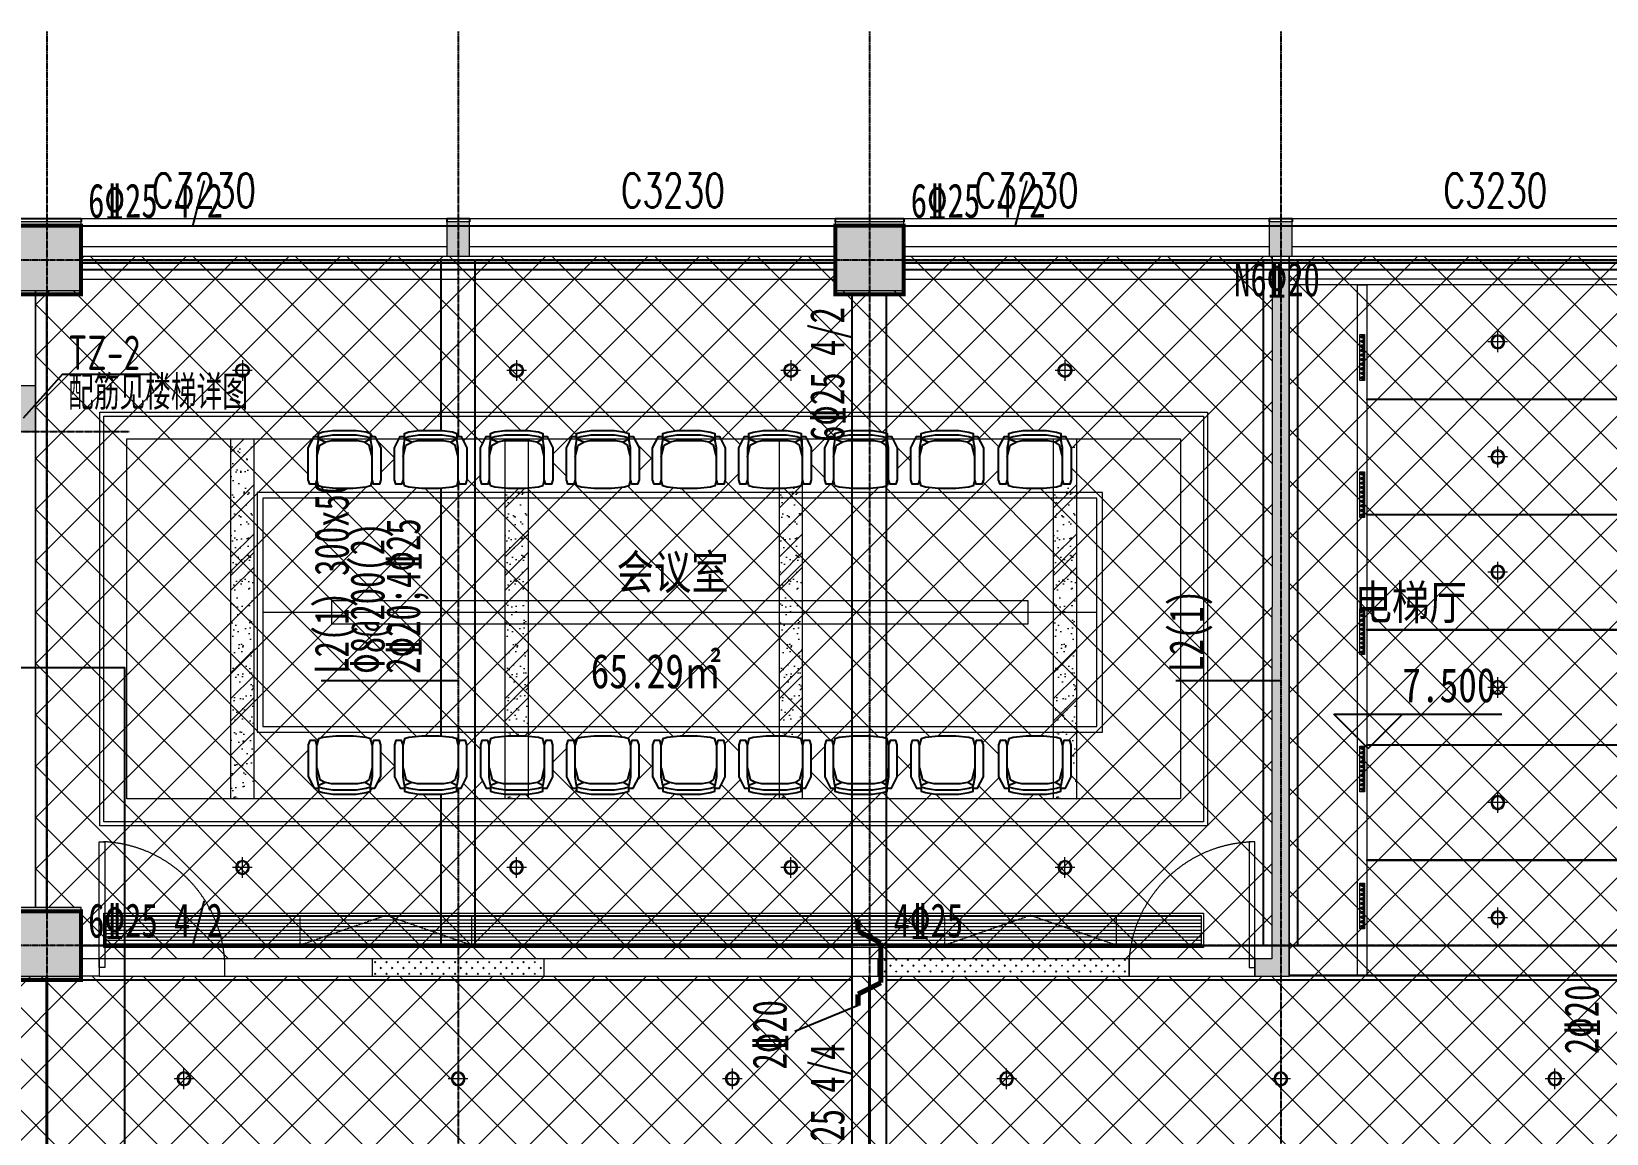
# Model space of a CAD drawing. Header units: millimetres. Extents: x 33621 to 401573, y -91663 to 133135.
# Drawn here: x 45762 to 59548, y 50667 to 60311 of the extents above; entities that cross this region are included whole.
import ezdxf

# ---------------------------------------------------------------- set-up
doc = ezdxf.new("R2010")
doc.units = ezdxf.units.MM
doc.header["$LTSCALE"] = 10
for name, pattern in [('CENTER2', [1.125, 0.75, -0.125, 0.125, -0.125]), ('DASH', [0.35, 0.25, -0.1]), ('DASHDOT2', [0.5, 0.25, -0.125, 0, -0.125]), ('DOTE', [2.4200000000000004, 2, -0.2, 0.02, -0.2]), ('HIDDEN', [0.375, 0.25, -0.125, 0, 0])]:
    doc.linetypes.add(name, pattern=pattern)
doc.layers.get('0').update_dxf_attribs({"color": 253})
doc.layers.add('0a', color=253, linetype='Continuous', plot=False)
for name, color, linetype in [('0a填充', 253, 'Continuous'), ('3', 253, 'Continuous'), ('DIM_ELEV', 253, 'Continuous'), ('FF-FURN', 253, 'Continuous'), ('GRID', 253, 'CENTER2'), ('S_COLUMFOCUS', 253, 'Continuous'), ('S_SBLABELHANGER', 253, 'Continuous'), ('S_SUBBEAMHANGER', 253, 'Continuous'), ('SURFACE', 253, 'Continuous'), ('TEXT', 253, 'Continuous'), ('WINDOW_TEXT', 253, 'Continuous'), ('柱', 253, 'Continuous'), ('梁', 253, 'Continuous'), ('梁原位标注', 253, 'Continuous'), ('梁集中标注', 253, 'Continuous'), ('次梁', 253, 'Continuous')]:
    doc.layers.add(name, color=color, linetype=linetype)
for name, color, linetype, lineweight in [('COLUMN', 253, 'Continuous', 0), ('DOOR【门】', 253, 'Continuous', 0), ('DS-4BS-FINISH【墙完成线】', 253, 'Continuous', 0), ('FC-FLOOR【地材分格】', 253, 'Continuous', 0), ('FF-Door【门】', 253, 'Continuous', 0), ('FF-FURN【成品家私】', 253, 'Continuous', 0), ('PUB_HATCH', 253, 'Continuous', 0), ('RC-FCU【空调设备】', 253, 'Continuous', 0), ('RC-FIN【天花轮廓线】', 253, 'Continuous', 0), ('RC-LIGHT【天花灯具】', 253, 'Continuous', 0), ('RC-LIGHT【灯带】', 253, 'DASHDOT2', 0), ('RC-Modelling【天花造型】', 253, 'Continuous', 0), ('RC-STR【天花细线】', 253, 'Continuous', 0), ('RC-Text【天花文字】', 253, 'Continuous', 0), ('STAIR', 253, 'Continuous', 0), ('WALL', 253, 'Continuous', 0), ('WINDOW', 253, 'Continuous', 0), ('新建墙体', 253, 'Continuous', 0)]:
    doc.layers.add(name, color=color, linetype=linetype, lineweight=lineweight)
doc.styles.add('_TCH_WINDOW', font='SIMPLEX', dxfattribs={"bigfont": 'GBCBIG'})
doc.styles.add('TSSD_Rein', font='Tssdeng.shx', dxfattribs={"width": 0.75, "bigfont": 'hztxt.shx'})
doc.styles.add('XZC', font='SIMPLEX.SHX', dxfattribs={"width": 0.7, "bigfont": 'hztxt.shx'})
doc.styles.add('文字', font='')
doc.styles.get('文字').set_extended_font_data('SimSun')
doc.linetypes.add('LED', pattern='A,6,-3.5,["LED",Standard,S=2.54,R=0,X=-2.54,Y=-1.27],-4.799999999999999', length=14.3)
doc.linetypes.add('LED_LINE', pattern='A,12.7,-5.08,["LED",XZC,S=2.54,R=0,X=-2.54,Y=-1.27],-6.349999999999999', length=24.13)
pattern_1 = [(45, (51276.302788, 47130.05272399999), (-50.00000133031199, 50.00000133031199), [16, -54.71067999999999]), (135, (51387.61650800001, 47130.05272399999), (-50.00000133031199, -50.00000133031197), [16, -54.71067999999999])]
pattern_2 = [(45, (0, 0), (-224.5064030267288, 224.5064030267288), []), (135, (0, 0), (-224.5064030267288, -224.5064030267288), [])]

# ---------------------------------------------------------------- blocks, each defined once
blk = doc.blocks.new('YZ')
blk.add_wipeout([(266.7031026966981, -50.783708137448), (317.50930898962434, -152.38060475368957), (317.5263765566051, -431.7806042326182), (304.8287039757853, -469.8813799601177), (254.0287040704841, -469.88448315394606), (241.32637669844348, -431.7852590233787), (228.62947991629736, -482.58603472727685), (190.53025578569847, -495.28836209883923), (76.23103179784043, -507.99534426163126), (-76.16896791802696, -508.00465384358546), (-190.46974350326843, -495.311636053472), (-228.57051923078154, -482.61396347267026), (-241.27362240105808, -431.8147393661014), (-253.971294981896, -469.9155150936009), (-304.7712948871656, -469.91861828742924), (-317.4736222587549, -431.81939415722286), (-317.4906898257176, -152.41939467840257), (-266.69689630810467, -50.81629167403503), (-228.5968963792562, -50.813964278654794), (-228.59844797615682, -25.413964325568827), (-190.49922384598213, -12.71163695397047), (-101.59999981010458, -0.006206388110513217), (101.5999998105812, 0.006206387672023084), (190.50077544341798, -12.688362999337528), (228.60155117047535, -25.386035580175417), (228.6031027672361, -50.78603553261166)])
at = {"linetype": 'ByBlock'}
blk.add_lwpolyline([(317.5093089896254, -152.3806047537364), (317.5263765566051, -431.7806042325683), (304.8287039757706, -469.8813799601047), (254.0287040704861, -469.8844831539317), (241.3263766984455, -431.7852590233087), (228.6294799163006, -482.5860347272828), (190.5302557856776, -495.2883620988577), (76.23103179782629, -507.9953442616388), (-76.16896791802719, -508.0046538435854), (-190.4697435032576, -495.3116360534913), (-228.5705192307942, -482.6139634726569), (-241.2736224010587, -431.814739366062), (-253.9712949818932, -469.9155150935985), (-304.7712948871776, -469.9186182874255), (-317.4736222587526, -431.8193941572681), (-317.4906898257323, -152.4193946784362), (-266.6968963081017, -50.81629167404026), (-228.5968963792547, -50.8139642784372), (-228.5984479761682, -25.41396432556212), (-190.4992238460108, -12.71163695398718), (-101.5999998101033, -0.0062063881196082), (101.599999810569, 0.0062063876539469), (190.50077544339, -12.68836299935356), (228.6015511704609, -25.38603558018804), (228.6031027673744, -50.78603553259745), (266.703102696687, -50.78370813746005)], close=True, dxfattribs=at)
at = {"color": 57, "linetype": 'ByBlock'}
for points, elevation in [([(241.3263766984455, -431.7852590233087), (241.3093091319315, -152.3852595444768), (228.6046543647535, -76.18603548547253), (177.8062060563825, -101.5891386317089), (114.3054303764365, -88.89301764778791), (-114.2945691971108, -88.90698202094062), (-165.0937933037057, -101.6100851912051), (-228.5953447823413, -76.21396423131227), (-241.2906899675727, -152.4147398872301), (-241.2736224010587, -431.814739366062)], -1.67347e-10), ([(-241.2860351768322, -228.614739744924), (-215.8922416120768, -127.0131883379072), (-165.0937933037057, -101.6100851912051)], -1.196895e-09), ([(-228.5961205810309, -63.51396425487473), (-190.4968964504078, -50.81163688283414), (-101.5976724149659, -38.10620631743223), (101.602327206172, -38.09379354119301), (190.5031028385274, -50.78836292820051), (228.603878566064, -63.48603550903499)], -2.401066e-10), ([(241.313963922672, -228.5852594026364), (215.907757582143, -126.9868111889809), (177.8062060563825, -101.5891386317089)], -1.818989e-10)]:
    blk.add_lwpolyline(points, dxfattribs=dict(at, elevation=elevation))
at = {"linetype": 'ByBlock'}
for points, elevation in [([(-228.5953447823413, -76.21396423131227), (-228.5968963792547, -50.8139642784372)], -1.1295924e-09), ([(228.6031027673744, -50.78603553259745), (228.6046543647535, -76.18603548547253)], -1.600711e-10)]:
    blk.add_lwpolyline(points, dxfattribs=dict(at, elevation=elevation))
blk = doc.blocks.new('海龙_0814100199')
at = {"layer": 'FF-FURN', "linetype": 'ByBlock'}
blk.add_lwpolyline([(317.4914656234905, -101.6186189753935), (317.5085331909358, 177.7813805034384), (304.8108606096357, 215.8821562314406), (254.0108607048169, 215.8852594252676), (241.3085333323106, 177.7860352946445), (228.6116365501657, 228.5868109986186), (190.5124124195426, 241.2891383701936), (76.21318843215703, 253.9961205329746), (-76.1868112841621, 254.0054301144555), (-190.4875868689268, 241.3124123243615), (-228.5883625969291, 228.6147397439927), (-241.2914657667279, 177.8155156373977), (-253.9891383480281, 215.9162913644686), (-304.7891382528469, 215.9193945582956), (-317.4914656244218, 177.8201704286039), (-317.5085331918672, -101.579829050228), (-266.714739673771, -203.1829320546239), (-228.614739744924, -203.185259450227), (-228.6162913423031, -228.5852594031021), (-190.5170672116801, -241.287586774677), (-101.6178431762382, -253.9930173410103), (101.5821564448997, -254.0054301163181), (190.4829320777207, -241.3108607297763), (228.5837078047916, -228.6131881484762), (228.5852594012395, -203.2131881965324), (266.6852593310177, -203.2155155912042)], close=True, dxfattribs=at)
at = {"layer": 'FF-FURN', "linetype": 'Continuous', "xscale": -1, "rotation": 180}
blk.add_blockref('YZ', (-0.0178433656692505, -253.9992237286642), dxfattribs=at)
blk = doc.blocks.new('A$C434F664F')
at = {"layer": '0a填充'}
h = blk.add_hatch(color=256, dxfattribs=at)
h.paths.add_polyline_path([(936, 159), (942, 159), (942, 165), (936, 165)])
h.paths.add_polyline_path([(864, 159), (870, 159), (870, 165), (864, 165)])
h.paths.add_polyline_path([(792, 159), (798, 159), (798, 165), (792, 165)])
h.paths.add_polyline_path([(720, 159), (726, 159), (726, 165), (720, 165)])
h.paths.add_polyline_path([(648, 159), (654, 159), (654, 165), (648, 165)])
h.paths.add_polyline_path([(576, 159), (582, 159), (582, 165), (576, 165)])
h.paths.add_polyline_path([(504, 159), (510, 159), (510, 165), (504, 165)])
h.paths.add_polyline_path([(432, 159), (438, 159), (438, 165), (432, 165)])
h.paths.add_polyline_path([(360, 159), (366, 159), (366, 165), (360, 165)])
h.paths.add_polyline_path([(288, 159), (294, 159), (294, 165), (288, 165)])
h.paths.add_polyline_path([(216, 159), (222, 159), (222, 165), (216, 165)])
h.paths.add_polyline_path([(144, 159), (150, 159), (150, 165), (144, 165)])
h.paths.add_polyline_path([(72, 159), (78, 159), (78, 165), (72, 165)])
h.paths.add_polyline_path([(0, 159), (6, 159), (6, 165), (0, 165)])
h = blk.add_hatch(color=256, dxfattribs=at)
h.paths.add_polyline_path([(936, 75), (942, 75), (942, 81), (936, 81)])
h.paths.add_polyline_path([(898, 99), (904, 99), (904, 105), (898, 105)])
h.paths.add_polyline_path([(864, 99), (870, 99), (870, 105), (864, 105)])
h.paths.add_polyline_path([(864, 75), (870, 75), (870, 81), (864, 81)])
h.paths.add_polyline_path([(792, 75), (798, 75), (798, 81), (792, 81)])
h.paths.add_polyline_path([(720, 75), (726, 75), (726, 81), (720, 81)])
h.paths.add_polyline_path([(648, 75), (654, 75), (654, 81), (648, 81)])
h.paths.add_polyline_path([(576, 75), (582, 75), (582, 81), (576, 81)])
h.paths.add_polyline_path([(504, 75), (510, 75), (510, 81), (504, 81)])
h.paths.add_polyline_path([(432, 75), (438, 75), (438, 81), (432, 81)])
h.paths.add_polyline_path([(360, 99), (366, 99), (366, 105), (360, 105)])
h.paths.add_polyline_path([(360, 75), (366, 75), (366, 81), (360, 81)])
h.paths.add_polyline_path([(326, 99), (332, 99), (332, 105), (326, 105)])
h.paths.add_polyline_path([(288, 75), (294, 75), (294, 81), (288, 81)])
h.paths.add_polyline_path([(216, 75), (222, 75), (222, 81), (216, 81)])
h.paths.add_polyline_path([(144, 75), (150, 75), (150, 81), (144, 81)])
h.paths.add_polyline_path([(72, 99), (78, 99), (78, 105), (72, 105)])
h.paths.add_polyline_path([(72, 75), (78, 75), (78, 81), (72, 81)])
h.paths.add_polyline_path([(38, 99), (44, 99), (44, 105), (38, 105)])
h.paths.add_polyline_path([(0, 75), (6, 75), (6, 81), (0, 81)])
blk = doc.blocks.new('海龙0425175846')
at = {"layer": '0a填充'}
h = blk.add_hatch(color=256, dxfattribs=at)
h.paths.add_polyline_path([(-416.557604284957, 233.0196669594443), (-414.557604198344, 233.0196669594152), (-414.557604198344, 237.0196669594152), (-416.557604284957, 237.0196669594152)])
h.paths.add_polyline_path([(-414.557604111731, 226.0196669592406), (-416.557604198344, 226.0196669591824), (-416.557604198344, 222.0196669591824), (-414.557604111731, 222.0196669591824)])
h.paths.add_polyline_path([(-380.5576041117311, 226.0196669592115), (-382.5576041978784, 226.0196669591824), (-382.5576041978784, 222.0196669591824), (-380.5576041112654, 222.0196669591824)])
at = {"layer": '0a'}
blk.add_lwpolyline([(-390.184499012772, 201.3630978070432), (-372.7723831804469, 201.3630978070432), (-372.7723831804469, 131.8855662959686), (-390.184499012772, 131.8855662959686)], close=True, dxfattribs=at)
at = {"layer": 'GRID', "ltscale": 0.01}
for p, q in [((-379.5576041978784, 257.0196669594152), (-379.5576041974127, 41.97042005418916)), ((-343.5576042854227, 257.0196669595316), (-343.5576042849571, 50.03813488967717)), ((-307.5576041978784, 257.0196669594152), (-307.5576041978784, 41.97042005418916)), ((-271.5576042858884, 257.0196669595316), (-271.5576042854227, 50.03813488967717)), ((497.5576041978784, 237.0196669593861), (-487.5576041978783, 237.0196669594152)), ((-420.7963219527155, 222.0196669591824), (-372.318934221752, 222.0196669591824)), ((497.5576041978784, 177.0196669594152), (-487.5576041978783, 177.0196669594443))]:
    blk.add_line(p, q, dxfattribs=at)
at = {"layer": 'S_SBLABELHANGER'}
blk.add_line((-308.5576042849571, 171.7696669594152), (-314.100817175582, 169.4944289223058), dxfattribs=at)
at = {"layer": 'S_SUBBEAMHANGER', "const_width": 0.4499999880790711}
for points in [[(-308.5576042849571, 178.2696669594152), (-308.5576042849571, 179.2696669594152)], [(-306.5576042849571, 177.2696669594152), (-308.5576042849571, 178.2696669594152)], [(-306.5576042849571, 173.7696669594152), (-306.5576042849571, 177.2696669594152)], [(-308.5576042849571, 172.7696669594152), (-306.5576042849571, 173.7696669594152)], [(-308.5576042849571, 171.7696669594152), (-308.5576042849571, 172.7696669594152)]]:
    blk.add_lwpolyline(points, dxfattribs=at)
at = {"layer": 'STAIR'}
blk.add_lwpolyline([(-382.5576041978784, 222.0196669591824), (-380.5576041112654, 222.0196669591824), (-380.5576041112654, 226.0196669591824), (-382.5576041978784, 226.0196669591824)], close=True, dxfattribs=at)
at = {"layer": 'TEXT'}
for q in [(-381.6409889864735, 223.1678679912875), (-369.8938226993196, 227.034088349028)]:
    blk.add_line((-378.2003541598097, 227.034088349028), q, dxfattribs=at)
at = {"layer": '柱', "const_width": 0.3499999940395355}
for points in [[(-376.557604284957, 234.0196669594152), (-376.557604284957, 240.0196669594152), (-382.557604284957, 240.0196669594152), (-382.557604284957, 234.0196669594152)], [(-304.5576042849571, 234.0196669594152), (-304.5576042849571, 240.0196669594152), (-310.5576042849571, 240.0196669594152), (-310.5576042849571, 234.0196669594152)], [(-376.557604284957, 174.0196669594152), (-376.557604284957, 180.0196669594152), (-382.557604284957, 180.0196669594152), (-382.557604284957, 174.0196669594152)]]:
    blk.add_lwpolyline(points, close=True, dxfattribs=at)
at = {"layer": '梁'}
for p, q in [((-376.557604284957, 240.0196669594152), (-310.5576042849571, 240.0196669594152)), ((-304.5576042849571, 240.0196669594152), (-238.557604284957, 240.0196669594152))]:
    blk.add_line(p, q, dxfattribs=at)
at = {"layer": '梁', "ltscale": 0.01}
for p, q in [((-376.557604284957, 237.0196669594152), (-310.5576042849571, 237.0196669594152)), ((-304.5576042849571, 237.0196669594152), (-238.557604284957, 237.0196669594152)), ((-379.5576042849571, 180.0196669594152), (-379.5576042849571, 234.0196669594152)), ((-309.057604284957, 156.0196669594152), (-309.057604284957, 234.0196669594152)), ((-306.0576042849571, 156.0196669594152), (-306.0576042849571, 234.0196669594152)), ((-376.557604284957, 177.0196669594152), (-309.057604284957, 177.0196669594152)), ((-306.0576042849571, 177.0196669594152), (-238.5576041974127, 177.0196669594152)), ((-379.5576042849571, 156.0196669594152), (-379.5576042849571, 174.0196669594152)), ((-376.557604284957, 174.0196669594152), (-309.057604284957, 174.0196669594152)), ((-306.0576042849571, 174.0196669594152), (-238.5576041974127, 174.0196669594152))]:
    blk.add_line(p, q, dxfattribs=at)
at = {"layer": '梁集中标注'}
for p, q in [((-343.5576042849571, 200.1967223183019), (-355.555899863597, 200.1967223183019)), ((-271.557604284957, 200.1967223183019), (-280.7395958621055, 200.1967223183019))]:
    blk.add_line(p, q, dxfattribs=at)
at = {"layer": '次梁'}
for p, q in [((-345.057604284957, 177.0196669594152), (-345.057604284957, 237.0196669594152)), ((-342.0576042849571, 177.0196669594152), (-342.0576042849571, 237.0196669594152)), ((-273.0576042849571, 177.0196669594152), (-273.0576042849571, 237.0196669594152)), ((-270.057604284957, 177.0196669594152), (-270.057604284957, 237.0196669594152))]:
    blk.add_line(p, q, dxfattribs=at)
at = {"layer": '0a填充'}
blk.add_blockref('A$C434F664F', (-454.557604284957, 75.01966695941518), dxfattribs=at)
at = {"layer": 'S_COLUMFOCUS', "style": 'TSSD_Rein', "width": 0.75}
for s, p in [('TZ-2', (-377.7008328242227, 227.4064306455839)), ('配筋见楼梯详图', (-377.7008328242227, 223.9190557545226))]:
    blk.add_text(s, height=3, dxfattribs=at).set_placement(p)
at = {"layer": 'S_SBLABELHANGER', "width": 0.7}
for p in [(-243.7293070117012, 167.5191621816193), (-314.8008141238242, 166.1694319740636)]:
    blk.add_text('2%%13220', height=3, rotation=90, dxfattribs=at).set_placement(p)
at = {"layer": '梁原位标注', "width": 0.7}
for s, p in [('6%%13225 4/2', (-375.9451088625938, 240.7196639076574)), ('6%%13225 4/2', (-303.9451012331992, 240.7196639076574)), ('N6%%13220', (-275.6445883107371, 233.8436495023779)), ('6%%13225 4/2', (-375.9451088625938, 177.7196639076574)), ('4%%13225', (-305.4451012331993, 177.7196639076574))]:
    blk.add_text(s, height=3, dxfattribs=at).set_placement(p)
for s, p in [('6%%13225 4/2', (-309.7576012331992, 221.0976451525348)), ('8%%13225 4/4', (-309.7576012331992, 156.6321623817785))]:
    blk.add_text(s, height=3, rotation=90, dxfattribs=at).set_placement(p)
at = {"layer": '梁集中标注', "width": 0.7}
for s, p in [('L2(1) 300x500', (-353.1308968118392, 200.8092177406652)), ('2%%13220;4%%13225', (-346.8808968118392, 200.8092177406652)), ('%%1308@200(2)', (-350.0058968118392, 200.8092177406652)), ('L2(1)', (-278.3145928103477, 200.9823287025792))]:
    blk.add_text(s, height=3, rotation=90, dxfattribs=at).set_placement(p)
blk = doc.blocks.new('DOOR_D01')
at = {"layer": 'FF-Door【门】'}
blk.add_lwpolyline([(-0.4555555555555518, 0.9999999999999944), (-0.4555555555555518, 0), (-0.4999999999999964, 0), (-0.4999999999999964, 0.9999999999999944)], close=True, dxfattribs=at)
at = {"layer": 'FF-Door【门】', "color": 8, "linetype": 'HIDDEN', "ltscale": 15}
blk.add_arc((-0.5113765151495361, -0.0104417424223312), 1.011430415491262, 0.5915171128877541, 87.46643902495387, dxfattribs=at)
blk = doc.blocks.new('$WINLIB2D$00000004')
for p, q in [((-0.5, 0.5), (0.5, 0.5)), ((-0.5, 0.5), (-0.5, -0.5)), ((0.5, -0.5), (0.5, 0.5)), ((-0.5, 0.2405796575893152), (0.5, 0.2405796575893152)), ((-0.5, -0.5), (0.5, -0.5))]:
    blk.add_line(p, q)
blk = doc.blocks.new('ZL_10267726')
at = {"layer": 'RC-LIGHT【天花灯具】'}
h = blk.add_hatch(dxfattribs=at)
h.set_pattern_fill('_USER', color=8, scale=50, angle=90, double=1, pattern_type=0)
h.set_pattern_definition([(90, (25, -500), (-50, 3.1e-15), []), (180, (25, -500), (-6.1e-15, -50), [])])
h.paths.add_polyline_path([(-25, 0), (-25, -500), (25, -500), (25, 0)])
at = {"layer": 'RC-LIGHT【天花灯具】', "color": 2}
blk.add_lwpolyline([(-25, -500), (-25, 0), (25, 0), (25, -500)], close=True, dxfattribs=at)
at = {"layer": 'RC-LIGHT【天花灯具】', "color": 1, "lineweight": -3}
for centre in [(0, -26.91143202257809), (0, -76.91143202257808), (0, -126.9114320225781), (0, -176.9114320225781), (0, -226.9114320225781), (0, -276.9114320225781), (0, -326.9114320225781), (0, -376.9114320225781), (0, -426.9114320225781), (0, -476.9114320225781)]:
    blk.add_circle(centre, 10, dxfattribs=at)
blk = doc.blocks.new('圆形筒灯')
at = {"color": 251, "linetype": 'DOTE', "ltscale": 43.5046932926714}
blk.add_line((0, 90.63477769306542), (0, -90.63477769306542), dxfattribs=at)
at = {"color": 251, "linetype": 'DOTE', "ltscale": 41.29704625288664}
blk.add_line((86.03551302684718, -2.274e-13), (-86.03551302684718, -2.274e-13), dxfattribs=at)
blk.add_ellipse((0, -2.274e-13), major_axis=(-42.42640687120789, 42.42640687120789), ratio=0.9999999999992898, start_param=2.355868237233172, end_param=8.639053544412757)
at = {"color": 251}
blk.add_ellipse((0, -2.274e-13), major_axis=(35.35533905932545, 35.35533905932545), ratio=0.9999999999997286, start_param=5.49871431692557, end_param=11.78189962410516, dxfattribs=at)
blk = doc.blocks.new('ZL_0603185999')
at = {"layer": 'RC-FIN【天花轮廓线】'}
for p, q in [((1612.500000282656, -4.23751771e-08), (-1612.500000277534, -4.23751771e-08)), ((1612.50000026403, -50.00000004237517), (-1612.500000277534, -50.00000004237517))]:
    blk.add_line(p, q, dxfattribs=at)
blk.add_lwpolyline([(1612.500000171363, -6100.000000650762), (1412.500000171363, -6100.000000794884), (1412.500000171363, -50.00000004237517)], dxfattribs=at)
at = {"layer": 'RC-LIGHT【灯带】', "linetype": 'LED_LINE', "ltscale": 0.015}
blk.add_lwpolyline([(1362.500000171363, -6100.000000722939), (1362.500000171363, -50.00000004237517)], dxfattribs=at)
at = {"layer": 'RC-STR【天花细线】'}
for points in [[(-932.5000002821907, -6100.000000033761), (-1012.500000282191, -6100.000000033761), (-1012.500000282191, -50.00000004237517), (-932.5000002821907, -50.00000004237517)], [(1412.500000171363, -1058.333333465736), (-932.5000002821907, -1058.333333465736), (-932.5000002821907, -1048.333333465736), (1412.500000171363, -1048.333333465736)], [(1412.500000171363, -2066.666666931473), (-932.5000002821907, -2066.666666931473), (-932.5000002821907, -2056.666666931473), (1412.500000171363, -2056.666666931473)], [(1412.500000171363, -3075.000000397209), (-932.5000002821907, -3075.000000397209), (-932.5000002821907, -3065.000000397209), (1412.500000171363, -3065.000000397209)], [(1412.500000171363, -4083.333333862945), (-932.5000002821907, -4083.333333862945), (-932.5000002821907, -4073.333333862946), (1412.500000171363, -4073.333333862946)], [(1412.500000171363, -5091.666667328682), (-932.5000002821907, -5091.666667328682), (-932.5000002821907, -5081.666667328682), (1412.500000171363, -5081.666667328682)], [(1412.500000171363, -6100.000000794884), (-1612.50000028219, -6100.000000794418), (-1612.50000028219, -6090.000000794418), (1412.500000171363, -6090.000000794884)]]:
    blk.add_lwpolyline(points, close=True, dxfattribs=at)
at = {"layer": 'RC-LIGHT【天花灯具】', "lineweight": -3, "xscale": 0.8, "yscale": 0.8, "zscale": 0.8, "rotation": 180}
for p in [(-972.5000002821907, -887.0480049198958), (-972.5000002821907, -2087.048004919896), (-972.5000002821907, -3287.048004919896), (-972.5000002821907, -4487.048004919896), (-972.5000002821907, -5687.048004919896)]:
    blk.add_blockref('ZL_10267726', p, dxfattribs=at)
at = {"layer": 'RC-LIGHT【天花灯具】', "xscale": -1, "rotation": 180}
for p in [(214.9999999445863, -549.1666667328681), (214.9999999445863, -1557.500000198604), (214.9999999445863, -2565.833333664341), (214.9999999445863, -3574.166667130077), (214.9999999445863, -4582.500000595813), (214.9999999445863, -5590.833334061549)]:
    blk.add_blockref('圆形筒灯', p, dxfattribs=at)

msp = doc.modelspace()

# ---------------------------------------------------------------- hatches: boundary and pattern name
at = {"layer": 'FC-FLOOR【地材分格】'}
h = msp.add_hatch(dxfattribs=at)
h.set_pattern_fill('ANSI37', color=256, scale=100, double=1)
h.set_pattern_definition(pattern_2)
h.paths.add_polyline_path([(103421.511964137, 52045.26464097618), (103421.511964137, 50245.26464097292), (103196.5119642837, 50245.26464097293), (103196.5119641696, 49795.26464099784), (101395.4803409439, 49795.26464099087), (101395.4803409283, 47615.26464101484), (99953.92036672447, 47615.26464101669), (99953.92036672447, 49795.26464099784), (97828.92036673453, 49795.26464106745), (97828.9203667363, 49645.2646410167), (99803.92036672594, 49645.26464103998), (99803.92036672306, 47615.26464103043), (96146.51196347136, 47615.26464108587), (96146.5119641696, 49645.26464097991), (96596.5119642837, 49645.26464097991), (96596.51196428368, 50245.26464097292), (95996.5119642837, 50245.26464097293), (95996.51196408019, 49795.2646409983), (89396.51196428368, 49795.26464089772), (89396.51196428368, 50245.26464097292), (88796.51196428367, 50245.26464097293), (88796.51196428367, 49795.26464097991), (82196.51196428321, 49795.26464099295), (82196.51196428321, 50245.26464097292), (81596.5119642832, 50245.26464097292), (81596.51196429049, 49795.26464099016), (74996.51196428368, 49795.26464099016), (74996.51196428368, 50245.26464097292), (74396.51196428368, 50245.26464097293), (74396.51196428368, 49645.26464097293), (74621.5119642264, 49645.2646409506), (74621.51196381896, 46043.98566861751), (71170.48988099702, 46043.98566864428), (71170.48988099702, 49645.26464097991), (72996.51196417704, 49645.26464097991), (72996.51196417245, 49795.26464116268), (69195.48988095231, 49795.2646410465), (69195.48988096023, 49645.26464097991), (71020.48988096023, 49645.26464097968), (71020.48988096954, 46043.98566864545), (67571.5119641519, 46043.9856685805), (67571.5119641519, 49645.26464083649), (67796.51196428368, 49645.26464097293), (67796.51196428368, 50245.26464097292), (67196.51196428368, 50245.26464097293), (67196.51196425146, 49795.26464088864), (60596.51196428368, 49795.26464101343), (60596.51196428368, 50245.26464097293), (59996.51196428367, 50245.26464097293), (59996.51196428367, 49645.26464097294), (60220.48988101207, 49645.26464095831), (60220.48988094392, 46043.98566858491), (56770.48988099701, 46043.98566861681), (56770.48988099747, 49645.26464097293), (58596.51196417703, 49645.26464097293), (58596.51196417243, 49795.26464115569), (54795.48988095231, 49795.26464095509), (54795.48988095231, 49645.26464097293), (56620.48988096022, 49645.26464097764), (56620.48988089804, 46043.9856686196), (53170.48988098769, 46043.9856686203), (53170.48988101098, 49635.70958371016), (53396.51196428368, 49635.70958371016), (53396.51196428368, 50245.26464097292), (52796.51196428368, 50245.26464097293), (52796.51196428413, 49795.26464100413), (46196.51196428367, 49795.26464100413), (46196.51196428367, 50245.26464097293), (45596.51196428368, 50245.26464097293), (45596.51196428368, 49645.26464097294), (46046.51196417019, 49645.26464094473), (46046.51197294765, 47615.2646416663), (42346.51196429799, 47615.26464105886), (42346.51196430279, 49645.26464097316), (44183.85325834925, 49645.26464097316), (44183.85325835087, 49795.26464097689), (38996.51196416912, 49795.26464103253), (38996.51196417843, 52045.2646412614), (56769.27445171181, 52038.95875283842), (56769.27445171181, 58345.26464098597), (59996.51196426762, 58345.26464097316), (59996.51196350487, 52045.26464051495), (85571.51196417146, 52045.26464060769), (85571.5119641486, 58345.26464097758), (88796.51196419427, 58345.26464097316), (88796.51196419427, 52045.26464025382)])
h = msp.add_hatch(dxfattribs=at)
h.set_pattern_fill('ANSI37', color=256, scale=100, double=1)
h.set_pattern_definition(pattern_2)
h.paths.add_polyline_path([(46196.51196439776, 58345.26464096617), (52796.51196419427, 58345.26464096617), (52796.51196428368, 58045.26464097316), (53396.51196428368, 58045.26464097316), (53396.51196428368, 58345.26464097316), (56621.51155345703, 58344.12039075732), (56619.32990061517, 52195.2646410032), (46196.51196419566, 52195.26464101018), (46196.51196431022, 52645.26464100296), (45796.51196428344, 52645.26464103695), (45796.51196428367, 58045.26464097316), (46196.51196428367, 58045.26464082105)])
at = {"layer": 'PUB_HATCH'}
for points in [[(45596.51196428368, 58045.26464097316), (46196.51196428367, 58045.26464097316), (46196.51196428367, 58645.26464097316), (45596.51196428368, 58645.26464097316)], [(49396.51196419427, 58345.26464096897), (49596.51196429602, 58345.26464096897), (49596.51196429602, 58645.26464096897), (49396.51196419427, 58645.26464096897)], [(52796.51196428368, 58045.26464097316), (53396.51196428368, 58045.26464097316), (53396.51196428368, 58645.26464097316), (52796.51196428368, 58645.26464097316)], [(56596.51196429602, 58345.26464098597), (56796.51196429602, 58345.26464098597), (56796.51196429602, 58645.26464096897), (56596.51196429602, 58645.26464096897)], [(45596.51196431022, 52045.26464100296), (46196.51196431022, 52045.26464100296), (46196.51196431022, 52645.26464100296), (45596.51196431022, 52645.26464100296)]]:
    msp.add_hatch(color=256, dxfattribs=at).paths.add_polyline_path(points)
at = {"layer": 'RC-FCU【空调设备】'}
h = msp.add_hatch(dxfattribs=at)
h.set_pattern_fill('_USER', color=8, scale=30, angle=180, pattern_type=0)
h.set_pattern_definition([(180, (5982148.45413383, 1250257.626845922), (-3.7e-15, -30), [])])
h.paths.add_polyline_path([(46416.51196428366, 52575.26464095477), (46416.51196428366, 52315.26464095477), (55999.32990061517, 52315.26464095477), (55999.32990061517, 52575.26464095477)])
at = {"layer": 'RC-LIGHT【天花灯具】'}
h = msp.add_hatch(dxfattribs=at)
h.set_pattern_fill('AR-RROOF', color=256, scale=30, angle=45, double=1)
h.set_pattern_definition([(45, (53095.42093238213, 53595.26464100319), (646.5784407169792, 1724.209175245277), [11430, -1524, 3810, -762]), (45, (53542.63768721137, 54581.29676309658), (-1255.439805725468, 177.8090711971692), [2286, -251.46, 4572, -571.4999999999999]), (45, (52906.83555383967, 54322.6653868098), (2440.833613706596, 3162.846205840557), [6096, -1066.8, 3048, -762])])
h.paths.add_polyline_path([(47507.92093244942, 56745.26464097292), (47707.92093244941, 56745.26464097292), (47707.92093244941, 53595.26464100319), (47507.92093244942, 53595.26464100319)])
h = msp.add_hatch(dxfattribs=at)
h.set_pattern_fill('AR-SAND', color=256, scale=3, double=1)
h.set_pattern_definition([(37.5, (-30594.25369970639, 200.0000000351065), (-4.800093887952137, 146.8239711988027), [0, -115.824, 0, -129.54, 0, -123.825]), (7.499999999999999, (-30594.25369970639, 200.0000000351065), (134.8569849414008, 215.0475301705063), [0, -62.48400000000001, 0, -104.394, 0, -40.005]), (327.5, (-30687.97969970638, 200.0000000351065), (237.2977110724374, 0.4311554035637287), [0, -38.1, 0, -137.16, 0, -179.07]), (317.5, (-30687.97969970638, 200.0000000351065), (229.0669357416891, 66.87879697716488), [0, -19.05, 0, -89.916, 0, -102.87])])
h.paths.add_polyline_path([(47507.92093244942, 56745.26464097292), (47707.92093244941, 56745.26464097292), (47707.92093244941, 53595.26464100319), (47507.92093244942, 53595.26464100319)])
h = msp.add_hatch(dxfattribs=at)
h.set_pattern_fill('AR-RROOF', color=256, scale=30, angle=45, double=1)
h.set_pattern_definition([(45, (55495.42093238213, 53595.26464100319), (646.5784407169792, 1724.209175245277), [11430, -1524, 3810, -762]), (45, (55942.63768721138, 54581.29676309658), (-1255.439805725468, 177.8090711971692), [2286, -251.46, 4572, -571.4999999999999]), (45, (55306.83555383967, 54322.6653868098), (2440.833613706596, 3162.846205840557), [6096, -1066.8, 3048, -762])])
h.paths.add_polyline_path([(49907.92093244941, 56745.26464097292), (50107.92093244941, 56745.26464097292), (50107.92093244941, 53595.26464100319), (49907.92093244941, 53595.26464100319)])
h = msp.add_hatch(dxfattribs=at)
h.set_pattern_fill('AR-SAND', color=256, scale=3, double=1)
h.set_pattern_definition([(37.5, (-28194.25369970639, 200.0000000351065), (-4.800093887952137, 146.8239711988027), [0, -115.824, 0, -129.54, 0, -123.825]), (7.499999999999999, (-28194.25369970639, 200.0000000351065), (134.8569849414008, 215.0475301705063), [0, -62.48400000000001, 0, -104.394, 0, -40.005]), (327.5, (-28287.97969970638, 200.0000000351065), (237.2977110724374, 0.4311554035637287), [0, -38.1, 0, -137.16, 0, -179.07]), (317.5, (-28287.97969970638, 200.0000000351065), (229.0669357416891, 66.87879697716488), [0, -19.05, 0, -89.916, 0, -102.87])])
h.paths.add_polyline_path([(49907.92093244941, 56745.26464097292), (50107.92093244941, 56745.26464097292), (50107.92093244941, 53595.26464100319), (49907.92093244941, 53595.26464100319)])
h = msp.add_hatch(dxfattribs=at)
h.set_pattern_fill('AR-RROOF', color=256, scale=30, angle=45, double=1)
h.set_pattern_definition([(45, (57895.42093238212, 53595.26464100319), (646.5784407169792, 1724.209175245277), [11430, -1524, 3810, -762]), (45, (58342.63768721138, 54581.29676309658), (-1255.439805725468, 177.8090711971692), [2286, -251.46, 4572, -571.4999999999999]), (45, (57706.83555383967, 54322.6653868098), (2440.833613706596, 3162.846205840557), [6096, -1066.8, 3048, -762])])
h.paths.add_polyline_path([(52307.92093244941, 56745.26464097292), (52507.92093244942, 56745.26464097292), (52507.92093244942, 53595.26464100319), (52307.92093244941, 53595.26464100319)])
h = msp.add_hatch(dxfattribs=at)
h.set_pattern_fill('AR-SAND', color=256, scale=3, double=1)
h.set_pattern_definition([(37.5, (-25794.25369970639, 200.0000000351065), (-4.800093887952137, 146.8239711988027), [0, -115.824, 0, -129.54, 0, -123.825]), (7.499999999999999, (-25794.25369970639, 200.0000000351065), (134.8569849414008, 215.0475301705063), [0, -62.48400000000001, 0, -104.394, 0, -40.005]), (327.5, (-25887.97969970638, 200.0000000351065), (237.2977110724374, 0.4311554035637287), [0, -38.1, 0, -137.16, 0, -179.07]), (317.5, (-25887.97969970638, 200.0000000351065), (229.0669357416891, 66.87879697716488), [0, -19.05, 0, -89.916, 0, -102.87])])
h.paths.add_polyline_path([(52307.92093244941, 56745.26464097292), (52507.92093244942, 56745.26464097292), (52507.92093244942, 53595.26464100319), (52307.92093244941, 53595.26464100319)])
h = msp.add_hatch(dxfattribs=at)
h.set_pattern_fill('AR-RROOF', color=256, scale=30, angle=45, double=1)
h.set_pattern_definition([(45, (60295.42093238212, 53595.26464100319), (646.5784407169792, 1724.209175245277), [11430, -1524, 3810, -762]), (45, (60742.63768721137, 54581.29676309658), (-1255.439805725468, 177.8090711971692), [2286, -251.46, 4572, -571.4999999999999]), (45, (60106.83555383967, 54322.6653868098), (2440.833613706596, 3162.846205840557), [6096, -1066.8, 3048, -762])])
h.paths.add_polyline_path([(54707.92093244941, 56745.26464097292), (54907.92093244941, 56745.26464097292), (54907.92093244941, 53595.26464100319), (54707.92093244941, 53595.26464100319)])
h = msp.add_hatch(dxfattribs=at)
h.set_pattern_fill('AR-SAND', color=256, scale=3, double=1)
h.set_pattern_definition([(37.5, (-23394.25369970639, 200.0000000351065), (-4.800093887952137, 146.8239711988027), [0, -115.824, 0, -129.54, 0, -123.825]), (7.499999999999999, (-23394.25369970639, 200.0000000351065), (134.8569849414008, 215.0475301705063), [0, -62.48400000000001, 0, -104.394, 0, -40.005]), (327.5, (-23487.97969970638, 200.0000000351065), (237.2977110724374, 0.4311554035637287), [0, -38.1, 0, -137.16, 0, -179.07]), (317.5, (-23487.97969970638, 200.0000000351065), (229.0669357416891, 66.87879697716488), [0, -19.05, 0, -89.916, 0, -102.87])])
h.paths.add_polyline_path([(54707.92093244941, 56745.26464097292), (54907.92093244941, 56745.26464097292), (54907.92093244941, 53595.26464100319), (54707.92093244941, 53595.26464100319)])
at = {"layer": '新建墙体'}
h = msp.add_hatch(dxfattribs=at)
h.set_pattern_fill('石膏板', color=256, scale=20, pattern_type=2)
h.set_pattern_definition(pattern_1)
h.paths.add_polyline_path([(56771.46939212844, 58225.26464384237), (56621.46938268763, 58225.26464385977), (56619.32990061517, 52195.2646410032), (56468.70778893193, 52195.2646409983), (56468.70778893146, 52045.26464098084), (56769.27668908078, 52045.26464099341)])
h = msp.add_hatch(dxfattribs=at)
h.set_pattern_fill('石膏板', color=256, scale=20, pattern_type=2)
h.set_pattern_definition([(45, (48763.50260438361, 52059.6077810429), (-50.00000133031199, 50.00000133031199), [16, -54.71067999999999]), (135, (48874.81632438361, 52059.6077810429), (-50.00000133031199, -50.00000133031197), [16, -54.71067999999999])])
h.paths.add_polyline_path([(50246.51196438361, 52195.26464101214), (48746.5119643836, 52195.26464101271), (48746.5119643838, 52045.26464105835), (50246.51196438379, 52045.26464104291)])
h = msp.add_hatch(dxfattribs=at)
h.set_pattern_fill('石膏板', color=256, scale=20, pattern_type=2)
h.set_pattern_definition(pattern_1)
h.paths.add_polyline_path([(55368.70778893193, 52195.26464101018), (53171.51196428371, 52195.26464101102), (53171.51196428371, 52045.26464101279), (55368.70778893145, 52045.26464099017)])

# ---------------------------------------------------------------- linework, layer by layer
at = {"layer": '3'}
for p, q in [((52796.51196414817, 58285.26464346817), (46196.51196419659, 58285.26464423395)), ((52796.51196414165, 58225.26464346817), (46196.51196418961, 58225.26464423395)), ((59996.51196413606, 58285.26464346817), (53396.51196418448, 58285.26464423395)), ((59996.51196412954, 58225.26464346817), (53396.5119641775, 58225.26464423395))]:
    msp.add_line(p, q, dxfattribs=at)
at = {"layer": 'COLUMN'}
for p, q in [((46196.51196428367, 58645.26464097316), (45596.51196428368, 58645.26464097316)), ((53396.51196428368, 58645.26464097316), (52796.51196428368, 58645.26464097316)), ((46196.51196428367, 58045.26464097316), (46196.51196439776, 58345.26464096617)), ((52796.51196419427, 58345.26464096617), (52796.51196428368, 58045.26464097316)), ((53396.51196428368, 58045.26464097316), (53396.51196439777, 58345.26464098387)), ((45596.51196428368, 58045.26464097316), (46196.51196428367, 58045.26464097316)), ((52796.51196428368, 58045.26464097316), (53396.51196428368, 58045.26464097316)), ((46196.51196431022, 52645.26464100296), (45596.51196431022, 52645.26464100296)), ((46196.51196431022, 52045.26464100296), (46196.51196431022, 52645.26464100296)), ((45596.51196431022, 52045.26464100296), (46196.51196431022, 52045.26464100296))]:
    msp.add_line(p, q, dxfattribs=at)
at = {"layer": 'DIM_ELEV'}
for p, q in [((57461.79321791257, 54036.88114351009), (57161.79321791257, 54336.88114351008)), ((57161.79321791257, 54336.88114351008), (58630.72094045698, 54336.88114351008)), ((57461.79321791257, 54036.88114351009), (57761.79321791257, 54336.88114351008))]:
    msp.add_line(p, q, dxfattribs=at)
at = {"layer": 'FF-FURN【成品家私】'}
msp.add_line((47786.51327101259, 55228.22301386178), (55086.5132710126, 55228.22301386178), dxfattribs=at)
for points in [[(47736.51327101259, 54178.22301386178), (55136.5132710126, 54178.22301386178), (55136.5132710126, 56278.22301386178), (47736.51327101259, 56278.22301386178)], [(47786.51327101259, 54228.22301386178), (55086.5132710126, 54228.22301386178), (55086.5132710126, 56228.22301386178), (47786.51327101259, 56228.22301386178)]]:
    msp.add_lwpolyline(points, close=True, dxfattribs=at)
at = {"layer": 'FF-FURN【成品家私】', "ltscale": 1200}
msp.add_lwpolyline([(48386.5132710126, 55128.22301386178), (54486.51327101259, 55128.22301386178), (54486.51327101259, 55328.22301386178), (48386.5132710126, 55328.22301386178)], close=True, dxfattribs=at)
at = {"layer": 'RC-FCU【空调设备】'}
msp.add_lwpolyline([(56019.32990061517, 52595.26464095476), (56019.32990061517, 52295.26464095476), (46396.51196428366, 52295.26464095476), (46396.51196428366, 52595.26464095476)], close=True, dxfattribs=at)
at = {"layer": 'RC-FCU【空调设备】', "color": 8}
msp.add_lwpolyline([(55999.32990061517, 52575.26464095477), (55999.32990061517, 52315.26464095477), (46416.51196428366, 52315.26464095477), (46416.51196428366, 52575.26464095477)], close=True, dxfattribs=at)
at = {"layer": 'RC-FCU【空调设备】', "color": 8, "linetype": 'DASH'}
for points in [[(49614.07760045544, 52575.26464095477), (49614.07760045544, 52315.26464095477), (48114.07760045543, 52315.26464095477), (48114.07760045543, 52575.26464095477)], [(55255.7138087661, 52575.26464095477), (55255.7138087661, 52315.26464095477), (53755.7138087661, 52315.26464095477), (53755.7138087661, 52575.26464095477)]]:
    msp.add_lwpolyline(points, close=True, dxfattribs=at)
for points in [[(49614.07760045544, 52315.26464095477), (48864.07760045544, 52575.26464095477), (48114.07760045543, 52315.26464095477)], [(55255.7138087661, 52315.26464095477), (54505.7138087661, 52575.26464095477), (53755.7138087661, 52315.26464095477)]]:
    msp.add_lwpolyline(points, dxfattribs=at)
at = {"layer": 'RC-FIN【天花轮廓线】'}
for p, q in [((46196.51196434072, 58145.26464097292), (52796.51196425388, 58145.26464097292)), ((53396.51196432171, 58145.26464097292), (56621.4409981815, 58145.26464097292))]:
    msp.add_line(p, q, dxfattribs=at)
for points in [[(46355.11096694485, 52045.26464099108), (47455.11096694531, 52045.26464099108), (47455.11096694531, 52195.26464100901), (46355.11096694485, 52195.26464100901)], [(55370.46290935741, 52045.26464099015), (56468.70778893193, 52045.26464099015), (56468.70778893193, 52195.26464100329), (55370.46290935741, 52195.26464100329)]]:
    msp.add_lwpolyline(points, close=True, dxfattribs=at)
at = {"layer": 'RC-LIGHT【天花灯具】'}
msp.add_lwpolyline([(47507.92093244942, 56745.26464097292), (47707.92093244941, 56745.26464097292), (47707.92093244941, 53595.26464100319), (47507.92093244942, 53595.26464100319)], close=True, dxfattribs=at)
at = {"layer": 'RC-STR【天花细线】'}
for points in [[(45891.51196428693, 52045.26464097968), (45901.51196428694, 52045.26464097968), (45901.51196428694, 50245.26464097292), (45891.51196428693, 50245.26464097292)], [(53091.51196428694, 52045.26464097968), (53101.51196428694, 52045.26464097968), (53101.51196428694, 50245.26464097292), (53091.51196428694, 50245.26464097292)]]:
    msp.add_lwpolyline(points, close=True, dxfattribs=at)
at = {"layer": 'SURFACE'}
for p, q in [((45596.51196424992, 58675.26464099179), (45896.51196428368, 58675.26464097315)), ((45896.51196428368, 58675.26464097315), (46196.51196434212, 58675.26464096897)), ((46196.51196434212, 58675.26464096897), (46196.51196434212, 58645.26464097316)), ((49396.51196424992, 58675.26464096897), (49396.51196424992, 58645.26464097316)), ((49396.51196424992, 58675.26464096897), (49596.51196424991, 58675.26464096897)), ((49596.51196424991, 58675.26464096897), (49596.51196424991, 58645.26464097316)), ((52796.51196424992, 58675.26464096897), (52796.51196424992, 58645.26464097316)), ((52796.51196424992, 58675.26464096897), (53096.51196428368, 58675.26464097315)), ((53096.51196428368, 58675.26464097315), (53396.51196424991, 58675.26464096897)), ((53396.51196424991, 58675.26464096897), (53396.51196424991, 58645.26464097316)), ((56596.51196424992, 58675.26464096897), (56596.51196424992, 58645.26464097316)), ((56596.51196424992, 58675.26464096897), (56796.51196424992, 58675.26464096897)), ((56796.51196424992, 58675.26464096897), (56796.51196424992, 58645.26464097316))]:
    msp.add_line(p, q, dxfattribs=at)
at = {"layer": 'WALL', "color": 6}
for p, q in [((49596.51196429602, 58645.26464096897), (49396.51196419427, 58645.26464096897)), ((49396.51196419427, 58645.26464096897), (49396.51196419427, 58345.26464096897)), ((49596.51196429602, 58345.26464096897), (49596.51196429602, 58645.26464096897)), ((56796.51196429602, 58645.26464096897), (56596.51196429602, 58645.26464096897)), ((56596.51196429602, 58645.26464096897), (56596.51196429602, 58345.26464098597)), ((56796.51196429602, 58345.26464098597), (56796.51196429602, 58645.26464096897)), ((49396.51196419427, 58345.26464096897), (49596.51196429602, 58345.26464096897)), ((56596.51196429602, 58345.26464098597), (56796.51196429602, 58345.26464098597)), ((56621.5119688858, 58345.29125145145), (56619.32990061517, 52195.2646410032)), ((56771.51195944405, 58345.23803050697), (56769.27668908078, 52045.26464099341)), ((45796.51196428367, 58045.26464097316), (45796.51196428344, 52645.26464103695)), ((46355.11096694485, 52195.26464101018), (46196.51196419566, 52195.26464101018)), ((46355.11096694485, 52195.26464100646), (46355.11096694485, 52045.26464099108)), ((55372.01508408903, 52195.26464101018), (47455.11096694531, 52195.26464101321)), ((47455.11096694439, 52045.26464100133), (47455.11096694531, 52195.26464100901)), ((55368.70778893145, 52045.26464098504), (55368.70778893099, 52195.26464100249)), ((55368.70778893193, 52195.26464098993), (55368.70778893145, 52045.26464098131)), ((56619.32990061517, 52195.2646410032), (56468.707788931, 52195.2646409983)), ((56468.707788931, 52195.2646409983), (56468.70778893146, 52045.26464098084)), ((56468.70778893146, 52045.26464098084), (56468.70778893193, 52195.26464098759)), ((46355.11096694485, 52045.26464101018), (46196.51196419566, 52045.26464101018)), ((47455.11096694439, 52045.26464107164), (55370.46290935741, 52045.26464099015)), ((56468.70778893146, 52045.26464098084), (56769.27668908078, 52045.26464099341))]:
    msp.add_line(p, q, dxfattribs=at)
at = {"layer": '新建墙体'}
for p, q in [((48746.5119643838, 52045.26464097761), (48746.5119643836, 52195.26464097755)), ((50246.51196438361, 52195.26464101214), (50246.51196438381, 52045.26464097964)), ((53171.51196428371, 52045.26464101279), (53171.51196428371, 52195.26464101102))]:
    msp.add_line(p, q, dxfattribs=at)

# ---------------------------------------------------------------- block references
at = {"layer": 'DOOR【门】', "yscale": 1100, "zscale": 1100}
for p, xscale in [((46905.11096694486, 52120.26464099551), 1100), ((55918.70778893192, 52120.2646409848), -1100)]:
    msp.add_blockref('DOOR_D01', p, dxfattribs=dict(at, xscale=xscale))
at = {"layer": 'RC-LIGHT【天花灯具】'}
for p in [(47607.92093244941, 57345.26464097291), (50007.92093244942, 57345.26464097291), (52407.92093244941, 57345.26464097291), (54807.92093244941, 57345.26464097291)]:
    msp.add_blockref('圆形筒灯', p, dxfattribs=at)
at = {"layer": 'RC-LIGHT【天花灯具】', "xscale": -1, "rotation": 180}
for p in [(47607.92093244941, 52995.2646410032), (50007.92093244942, 52995.2646410032), (52407.92093244941, 52995.2646410032), (54807.92093244941, 52995.2646410032), (47096.51196428693, 51145.26657596893), (49496.51196428693, 51145.26657596893), (51896.51196428694, 51145.26657596893), (54296.51196428694, 51145.26657596869), (56696.51196428694, 51145.26657596869), (59096.51196428693, 51145.26657596869)]:
    msp.add_blockref('圆形筒灯', p, dxfattribs=at)
at = {"layer": 'RC-Modelling【天花造型】'}
msp.add_blockref('ZL_0603185999', (58381.77668936296, 58145.26464178784), dxfattribs=at)
at = {"layer": 'WINDOW'}
ref = msp.add_blockref('$WINLIB2D$00000004', (47796.51196428833, 58510.26464097316), dxfattribs=dict(at, xscale=3200, yscale=-330, zscale=3200))
ref.add_attrib('A', 'C3230', (46818.05103699633, 58771.51464097921), dxfattribs={"layer": 'WINDOW_TEXT', "height": 297.5, "style": '_TCH_WINDOW', "width": 0.7058823529411766})
ref = msp.add_blockref('$WINLIB2D$00000004', (51196.51196426762, 58510.26464097316), dxfattribs=dict(at, xscale=3200, yscale=-330, zscale=3200))
ref.add_attrib('A', 'C3230', (50921.32580318653, 58771.51464097316), dxfattribs={"layer": 'WINDOW_TEXT', "height": 297.5, "style": '_TCH_WINDOW', "width": 0.7058823529411766})
ref = msp.add_blockref('$WINLIB2D$00000004', (54996.51196428834, 58510.26464097316), dxfattribs=dict(at, xscale=3200, yscale=-330, zscale=3200))
ref.add_attrib('A', 'C3230', (54018.05103699633, 58771.51464097921), dxfattribs={"layer": 'WINDOW_TEXT', "height": 297.5, "style": '_TCH_WINDOW', "width": 0.7058823529411766})
ref = msp.add_blockref('$WINLIB2D$00000004', (58396.51196426761, 58510.26464097316), dxfattribs=dict(at, xscale=3200, yscale=-330, zscale=3200))
ref.add_attrib('A', 'C3230', (58121.32580318654, 58771.51464097316), dxfattribs={"layer": 'WINDOW_TEXT', "height": 297.5, "style": '_TCH_WINDOW', "width": 0.7058823529411766})

# ---------------------------------------------------------------- texts
at = {"layer": 'RC-Text【天花文字】', "style": '文字', "width": 0.8}
for s, p in [('会议室', (50882.59680546286, 55431.60517628302)), ('电梯厅', (57342.2157508929, 55165.76771579192)), ('65.29㎡', (50656.78470702588, 54563.69116738483)), ('7.500', (57760.72094045698, 54441.88114351009))]:
    msp.add_text(s, height=300, dxfattribs=at).set_placement(p)

# ---------------------------------------------------------------- next in the draw order: block references
at = {"layer": 'FF-FURN【成品家私】', "xscale": -1, "rotation": 180}
for p in [(50762.41152808095, 56565.0297910196), (51515.94081236448, 56565.0297910196), (52269.47009664799, 56565.0297910196), (53022.99938064746, 56565.03444581034), (53776.52866493098, 56565.03444581034), (54544.57369820799, 56565.0297910196)]:
    msp.add_blockref('海龙_0814100199', p, dxfattribs=at)
at = {"layer": 'FF-FURN【成品家私】'}
for p in [(50762.41152808095, 53891.41623670396), (51515.94081236448, 53891.41623670396), (52269.47009664799, 53891.41623670396), (53022.99938064746, 53891.4208914947), (53776.52866493098, 53891.4208914947), (54544.57369820799, 53891.41623670396)]:
    msp.add_blockref('海龙_0814100199', p, dxfattribs=at)

# ---------------------------------------------------------------- next in the draw order: linework, layer by layer
at = {"layer": 'RC-LIGHT【天花灯具】'}
for points in [[(52307.92093244941, 56745.26464097292), (52507.92093244942, 56745.26464097292), (52507.92093244942, 53595.26464100319), (52307.92093244941, 53595.26464100319)], [(54707.92093244941, 56745.26464097292), (54907.92093244941, 56745.26464097292), (54907.92093244941, 53595.26464100319), (54707.92093244941, 53595.26464100319)]]:
    msp.add_lwpolyline(points, close=True, dxfattribs=at)

# ---------------------------------------------------------------- next in the draw order: block references
at = {"layer": '0a', "xscale": 100, "yscale": 100, "zscale": 100}
msp.add_blockref('海龙0425175846', (83852.2723985778, 34609.43647267761), dxfattribs=at)

# ---------------------------------------------------------------- next in the draw order: block references
at = {"layer": 'FF-FURN【成品家私】', "xscale": -1, "rotation": 180}
for p in [(48501.82368647798, 56565.21391287863), (49255.3529651377, 56565.12185194923), (50008.88224942123, 56565.12185194923)]:
    msp.add_blockref('海龙_0814100199', p, dxfattribs=at)
at = {"layer": 'FF-FURN【成品家私】'}
for p in [(48501.82368647798, 53891.60035856298), (49255.3529651377, 53891.50829763359), (50008.88224942123, 53891.50829763359)]:
    msp.add_blockref('海龙_0814100199', p, dxfattribs=at)

# ---------------------------------------------------------------- next in the draw order: linework, layer by layer
at = {"layer": 'DS-4BS-FINISH【墙完成线】'}
for points in [[(38996.51196417846, 52048.41758527874), (56769.27445171185, 52042.11169685576), (56769.27445171181, 58345.26464098597), (59996.51196426762, 58345.26464097316)], [(46196.51196439776, 58345.26464096617), (52796.51196419427, 58345.26464096617), (52796.51196428368, 58045.26464097316), (53396.51196428368, 58045.26464097316), (53396.51196428368, 58345.26464097316), (56621.51155345703, 58344.12039075732), (56619.32990061517, 52195.2646410032), (46196.51196419566, 52195.26464101018), (46196.51196431022, 52645.26464100296), (45796.51196428344, 52645.26464103695), (45796.51196428367, 58045.26464097316), (46196.51196428367, 58045.26464082105), (46196.51196428367, 58345.26464096617)]]:
    msp.add_lwpolyline(points, dxfattribs=at)
at = {"layer": 'RC-FIN【天花轮廓线】'}
for points in [[(46396.51196428366, 56945.26464097291), (56019.32990061517, 56945.26464097291), (56019.32990061517, 53395.2646410032), (46396.51196428366, 53395.2646410032)], [(46596.51196428367, 56745.26464097292), (55819.32990061517, 56745.26464097292), (55819.32990061517, 53595.26464100319), (46596.51196428367, 53595.26464100319)]]:
    msp.add_lwpolyline(points, close=True, dxfattribs=at)
at = {"layer": 'RC-LIGHT【天花灯具】'}
msp.add_lwpolyline([(49907.92093244941, 56745.26464097292), (50107.92093244941, 56745.26464097292), (50107.92093244941, 53595.26464100319), (49907.92093244941, 53595.26464100319)], close=True, dxfattribs=at)
at = {"layer": 'RC-LIGHT【灯带】', "color": 2, "linetype": 'LED', "ltscale": 10}
msp.add_lwpolyline([(46361.51196428366, 56980.26464097292), (56054.32990061517, 56980.26464097292), (56054.32990061517, 53360.26464100319), (46361.51196428366, 53360.26464100319)], close=True, dxfattribs=at)

doc.saveas('drawing.dxf')
